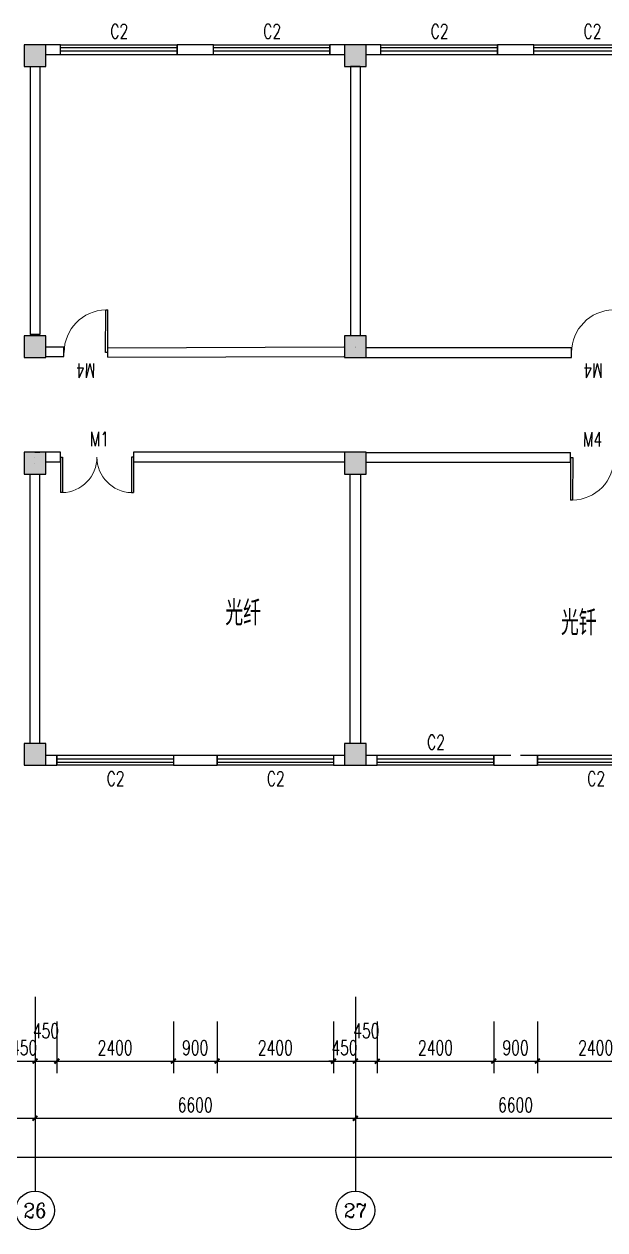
# Model space of a CAD drawing. Header units: millimetres. Extents: x 325 to 114631, y 449 to 32936.
# Drawn here: x 59400 to 71365, y 7336 to 32184 of the extents above; entities that cross this region are included whole.
import ezdxf
from ezdxf.enums import TextEntityAlignment as Align

# ---------------------------------------------------------------- set-up
doc = ezdxf.new("R2010")
doc.units = ezdxf.units.MM
for name, color, linetype in [('AXIS', 3, 'Continuous'), ('AXIS_TEXT', 7, 'Continuous'), ('COLUMN', 9, 'Continuous'), ('PUB_DIM', 3, 'Continuous'), ('PUB_TEXT', 7, 'Continuous'), ('WALL', 9, 'Continuous'), ('WINDOW', 4, 'Continuous'), ('WINDOW_TEXT', 7, 'Continuous')]:
    doc.layers.add(name, color=color, linetype=linetype)
doc.styles.add('_TCH_AXIS', font='COMPLEX', dxfattribs={"bigfont": 'GBCBIG'})
doc.styles.add('_TCH_DIM_T3', font='SIMPLEX', dxfattribs={"width": 0.705882, "bigfont": 'GBCBIG'})
doc.styles.add('_TCH_WINDOW', font='SIMPLEX', dxfattribs={"bigfont": 'GBCBIG'})
doc.styles.add('COMPLEX', font='COMPLEX')
doc.styles.get("Standard").update_dxf_attribs({"font": 'txt', "bigfont": 'gbcbig.shx'})
doc.dimstyles.new('_TCH_ARCH&&100', dxfattribs={"dimtxt": 297.5, "dimasz": 100, "dimexe": 250, "dimexo": 300, "dimgap": 126.25, "dimtad": 1, "dimdec": 0, "dimzin": 0, "dimdsep": 46, "dimtxsty": '_TCH_DIM_T3', "dimblk": 'ARCHTICK', "dimcen": 0.09, "dimclrt": 7, "dimazin": 2, "dimtfac": 1, "dimtdec": 0, "dimtix": 1, "dimtmove": 2, "dimatfit": 3, "dimfxl": 1, "dimtolj": 1, "dimtzin": 0, "dimarcsym": 0})

# ---------------------------------------------------------------- blocks, each defined once
blk = doc.blocks.new('_ArchTick')
at = {"color": 0, "linetype": 'ByBlock', "const_width": 0.4}
blk.add_lwpolyline([(-0.5, -0.5), (0.5, 0.5)], dxfattribs=at)
blk = doc.blocks.new('*D122')
at = {"layer": 'Defpoints', "color": 0}
for p in [(59175, 11929), (59625, 11929), (59625, 10813)]:
    blk.add_point(p, dxfattribs=at)
at = {"layer": 'PUB_DIM', "color": 0, "lineweight": -2}
for p, q in [((59175, 11629), (59175, 10563)), ((59625, 11629), (59625, 10563)), ((59175, 10813), (59075, 10813)), ((59175, 10813), (59625, 10813)), ((59625, 10813), (59725, 10813))]:
    blk.add_line(p, q, dxfattribs=at)
at = {"layer": 'PUB_DIM', "color": 0, "lineweight": -2, "xscale": 100, "yscale": 100, "zscale": 100}
blk.add_blockref('_ArchTick', (59175, 10813), dxfattribs=at)
at = {"layer": 'PUB_DIM', "color": 0, "lineweight": -2, "xscale": 100, "yscale": 100, "zscale": 100, "rotation": 180}
blk.add_blockref('_ArchTick', (59625, 10813), dxfattribs=at)
at = {"layer": 'PUB_DIM', "color": 7, "insert": (59400, 11088), "char_height": 297.5, "attachment_point": 5, "style": '_TCH_DIM_T3'}
blk.add_mtext('\\A1;450', dxfattribs=at)
blk = doc.blocks.new('*D123')
at = {"layer": 'Defpoints', "color": 0}
for p in [(59625, 11929), (60075, 11929), (60075, 10813)]:
    blk.add_point(p, dxfattribs=at)
at = {"layer": 'PUB_DIM', "color": 0, "lineweight": -2}
for p, q in [((59625, 11629), (59625, 10563)), ((60075, 11629), (60075, 10563)), ((59625, 10813), (60075, 10813))]:
    blk.add_line(p, q, dxfattribs=at)
at = {"layer": 'PUB_DIM', "color": 0, "lineweight": -2, "xscale": 100, "yscale": 100, "zscale": 100, "rotation": 180}
blk.add_blockref('_ArchTick', (59625, 10813), dxfattribs=at)
at = {"layer": 'PUB_DIM', "color": 0, "lineweight": -2, "xscale": 100, "yscale": 100, "zscale": 100}
blk.add_blockref('_ArchTick', (60075, 10813), dxfattribs=at)
at = {"layer": 'PUB_DIM', "color": 7, "insert": (59850, 11438), "char_height": 297.5, "attachment_point": 5, "style": '_TCH_DIM_T3'}
blk.add_mtext('\\A1;450', dxfattribs=at)
blk = doc.blocks.new('*D124')
at = {"layer": 'Defpoints', "color": 0}
for p in [(60075, 11929), (62475, 11929), (62475, 10813)]:
    blk.add_point(p, dxfattribs=at)
at = {"layer": 'PUB_DIM', "color": 0, "lineweight": -2}
for p, q in [((60075, 11629), (60075, 10563)), ((62475, 11629), (62475, 10563)), ((60075, 10813), (62475, 10813))]:
    blk.add_line(p, q, dxfattribs=at)
at = {"layer": 'PUB_DIM', "color": 0, "lineweight": -2, "xscale": 100, "yscale": 100, "zscale": 100, "rotation": 180}
blk.add_blockref('_ArchTick', (60075, 10813), dxfattribs=at)
at = {"layer": 'PUB_DIM', "color": 0, "lineweight": -2, "xscale": 100, "yscale": 100, "zscale": 100}
blk.add_blockref('_ArchTick', (62475, 10813), dxfattribs=at)
at = {"layer": 'PUB_DIM', "color": 7, "insert": (61275, 11088), "char_height": 297.5, "attachment_point": 5, "style": '_TCH_DIM_T3'}
blk.add_mtext('\\A1;2400', dxfattribs=at)
blk = doc.blocks.new('*D125')
at = {"layer": 'Defpoints', "color": 0}
for p in [(62475, 11929), (63375, 11929), (63375, 10813)]:
    blk.add_point(p, dxfattribs=at)
at = {"layer": 'PUB_DIM', "color": 0, "lineweight": -2}
for p, q in [((62475, 11629), (62475, 10563)), ((63375, 11629), (63375, 10563)), ((62475, 10813), (63375, 10813))]:
    blk.add_line(p, q, dxfattribs=at)
at = {"layer": 'PUB_DIM', "color": 0, "lineweight": -2, "xscale": 100, "yscale": 100, "zscale": 100, "rotation": 180}
blk.add_blockref('_ArchTick', (62475, 10813), dxfattribs=at)
at = {"layer": 'PUB_DIM', "color": 0, "lineweight": -2, "xscale": 100, "yscale": 100, "zscale": 100}
blk.add_blockref('_ArchTick', (63375, 10813), dxfattribs=at)
at = {"layer": 'PUB_DIM', "color": 7, "insert": (62925, 11088), "char_height": 297.5, "attachment_point": 5, "style": '_TCH_DIM_T3'}
blk.add_mtext('\\A1;900', dxfattribs=at)
blk = doc.blocks.new('*D126')
at = {"layer": 'Defpoints', "color": 0}
for p in [(63375, 11929), (65775, 11929), (65775, 10813)]:
    blk.add_point(p, dxfattribs=at)
at = {"layer": 'PUB_DIM', "color": 0, "lineweight": -2}
for p, q in [((63375, 11629), (63375, 10563)), ((65775, 11629), (65775, 10563)), ((63375, 10813), (65775, 10813))]:
    blk.add_line(p, q, dxfattribs=at)
at = {"layer": 'PUB_DIM', "color": 0, "lineweight": -2, "xscale": 100, "yscale": 100, "zscale": 100, "rotation": 180}
blk.add_blockref('_ArchTick', (63375, 10813), dxfattribs=at)
at = {"layer": 'PUB_DIM', "color": 0, "lineweight": -2, "xscale": 100, "yscale": 100, "zscale": 100}
blk.add_blockref('_ArchTick', (65775, 10813), dxfattribs=at)
at = {"layer": 'PUB_DIM', "color": 7, "insert": (64575, 11088), "char_height": 297.5, "attachment_point": 5, "style": '_TCH_DIM_T3'}
blk.add_mtext('\\A1;2400', dxfattribs=at)
blk = doc.blocks.new('*D127')
at = {"layer": 'Defpoints', "color": 0}
for p in [(65775, 11929), (66225, 11929), (66225, 10813)]:
    blk.add_point(p, dxfattribs=at)
at = {"layer": 'PUB_DIM', "color": 0, "lineweight": -2}
for p, q in [((65775, 11629), (65775, 10563)), ((66225, 11629), (66225, 10563)), ((65775, 10813), (65675, 10813)), ((65775, 10813), (66225, 10813)), ((66225, 10813), (66325, 10813))]:
    blk.add_line(p, q, dxfattribs=at)
at = {"layer": 'PUB_DIM', "color": 0, "lineweight": -2, "xscale": 100, "yscale": 100, "zscale": 100}
blk.add_blockref('_ArchTick', (65775, 10813), dxfattribs=at)
at = {"layer": 'PUB_DIM', "color": 0, "lineweight": -2, "xscale": 100, "yscale": 100, "zscale": 100, "rotation": 180}
blk.add_blockref('_ArchTick', (66225, 10813), dxfattribs=at)
at = {"layer": 'PUB_DIM', "color": 7, "insert": (66000, 11088), "char_height": 297.5, "attachment_point": 5, "style": '_TCH_DIM_T3'}
blk.add_mtext('\\A1;450', dxfattribs=at)
blk = doc.blocks.new('*D128')
at = {"layer": 'Defpoints', "color": 0}
for p in [(66225, 11929), (66675, 11929), (66675, 10813)]:
    blk.add_point(p, dxfattribs=at)
at = {"layer": 'PUB_DIM', "color": 0, "lineweight": -2}
for p, q in [((66225, 11629), (66225, 10563)), ((66675, 11629), (66675, 10563)), ((66225, 10813), (66675, 10813))]:
    blk.add_line(p, q, dxfattribs=at)
at = {"layer": 'PUB_DIM', "color": 0, "lineweight": -2, "xscale": 100, "yscale": 100, "zscale": 100, "rotation": 180}
blk.add_blockref('_ArchTick', (66225, 10813), dxfattribs=at)
at = {"layer": 'PUB_DIM', "color": 0, "lineweight": -2, "xscale": 100, "yscale": 100, "zscale": 100}
blk.add_blockref('_ArchTick', (66675, 10813), dxfattribs=at)
at = {"layer": 'PUB_DIM', "color": 7, "insert": (66450, 11438), "char_height": 297.5, "attachment_point": 5, "style": '_TCH_DIM_T3'}
blk.add_mtext('\\A1;450', dxfattribs=at)
blk = doc.blocks.new('*D129')
at = {"layer": 'Defpoints', "color": 0}
for p in [(66675, 11929), (69075, 11929), (69075, 10813)]:
    blk.add_point(p, dxfattribs=at)
at = {"layer": 'PUB_DIM', "color": 0, "lineweight": -2}
for p, q in [((66675, 11629), (66675, 10563)), ((69075, 11629), (69075, 10563)), ((66675, 10813), (69075, 10813))]:
    blk.add_line(p, q, dxfattribs=at)
at = {"layer": 'PUB_DIM', "color": 0, "lineweight": -2, "xscale": 100, "yscale": 100, "zscale": 100, "rotation": 180}
blk.add_blockref('_ArchTick', (66675, 10813), dxfattribs=at)
at = {"layer": 'PUB_DIM', "color": 0, "lineweight": -2, "xscale": 100, "yscale": 100, "zscale": 100}
blk.add_blockref('_ArchTick', (69075, 10813), dxfattribs=at)
at = {"layer": 'PUB_DIM', "color": 7, "insert": (67875, 11088), "char_height": 297.5, "attachment_point": 5, "style": '_TCH_DIM_T3'}
blk.add_mtext('\\A1;2400', dxfattribs=at)
blk = doc.blocks.new('*D130')
at = {"layer": 'Defpoints', "color": 0}
for p in [(69075, 11929), (69975, 11929), (69975, 10813)]:
    blk.add_point(p, dxfattribs=at)
at = {"layer": 'PUB_DIM', "color": 0, "lineweight": -2}
for p, q in [((69075, 11629), (69075, 10563)), ((69975, 11629), (69975, 10563)), ((69075, 10813), (69975, 10813))]:
    blk.add_line(p, q, dxfattribs=at)
at = {"layer": 'PUB_DIM', "color": 0, "lineweight": -2, "xscale": 100, "yscale": 100, "zscale": 100, "rotation": 180}
blk.add_blockref('_ArchTick', (69075, 10813), dxfattribs=at)
at = {"layer": 'PUB_DIM', "color": 0, "lineweight": -2, "xscale": 100, "yscale": 100, "zscale": 100}
blk.add_blockref('_ArchTick', (69975, 10813), dxfattribs=at)
at = {"layer": 'PUB_DIM', "color": 7, "insert": (69525, 11088), "char_height": 297.5, "attachment_point": 5, "style": '_TCH_DIM_T3'}
blk.add_mtext('\\A1;900', dxfattribs=at)
blk = doc.blocks.new('*D131')
at = {"layer": 'Defpoints', "color": 0}
for p in [(69975, 11929), (72375, 11929), (72375, 10813)]:
    blk.add_point(p, dxfattribs=at)
at = {"layer": 'PUB_DIM', "color": 0, "lineweight": -2}
for p, q in [((69975, 11629), (69975, 10563)), ((72375, 11629), (72375, 10563)), ((69975, 10813), (72375, 10813))]:
    blk.add_line(p, q, dxfattribs=at)
at = {"layer": 'PUB_DIM', "color": 0, "lineweight": -2, "xscale": 100, "yscale": 100, "zscale": 100, "rotation": 180}
blk.add_blockref('_ArchTick', (69975, 10813), dxfattribs=at)
at = {"layer": 'PUB_DIM', "color": 0, "lineweight": -2, "xscale": 100, "yscale": 100, "zscale": 100}
blk.add_blockref('_ArchTick', (72375, 10813), dxfattribs=at)
at = {"layer": 'PUB_DIM', "color": 7, "insert": (71175, 11088), "char_height": 297.5, "attachment_point": 5, "style": '_TCH_DIM_T3'}
blk.add_mtext('\\A1;2400', dxfattribs=at)
blk = doc.blocks.new('*D161')
at = {"layer": 'AXIS', "color": 0, "lineweight": -2}
for p, q in [((53025, 11836), (53025, 9386)), ((59625, 11836), (59625, 9386)), ((53025, 9636), (59625, 9636))]:
    blk.add_line(p, q, dxfattribs=at)
at = {"layer": 'Defpoints', "color": 0}
for p in [(53025, 12136), (59625, 12136), (59625, 9636)]:
    blk.add_point(p, dxfattribs=at)
at = {"layer": 'AXIS', "color": 0, "lineweight": -2, "xscale": 100, "yscale": 100, "zscale": 100, "rotation": 180}
blk.add_blockref('_ArchTick', (53025, 9636), dxfattribs=at)
at = {"layer": 'AXIS', "color": 0, "lineweight": -2, "xscale": 100, "yscale": 100, "zscale": 100}
blk.add_blockref('_ArchTick', (59625, 9636), dxfattribs=at)
at = {"layer": 'AXIS', "color": 7, "insert": (56325, 9911), "char_height": 297.5, "attachment_point": 5, "style": '_TCH_DIM_T3'}
blk.add_mtext('\\A1;6600', dxfattribs=at)
blk = doc.blocks.new('*D162')
at = {"layer": 'AXIS', "color": 0, "lineweight": -2}
for p, q in [((59625, 11836), (59625, 9386)), ((66225, 11836), (66225, 9386)), ((59625, 9636), (66225, 9636))]:
    blk.add_line(p, q, dxfattribs=at)
at = {"layer": 'Defpoints', "color": 0}
for p in [(59625, 12136), (66225, 12136), (66225, 9636)]:
    blk.add_point(p, dxfattribs=at)
at = {"layer": 'AXIS', "color": 0, "lineweight": -2, "xscale": 100, "yscale": 100, "zscale": 100, "rotation": 180}
blk.add_blockref('_ArchTick', (59625, 9636), dxfattribs=at)
at = {"layer": 'AXIS', "color": 0, "lineweight": -2, "xscale": 100, "yscale": 100, "zscale": 100}
blk.add_blockref('_ArchTick', (66225, 9636), dxfattribs=at)
at = {"layer": 'AXIS', "color": 7, "insert": (62925, 9911), "char_height": 297.5, "attachment_point": 5, "style": '_TCH_DIM_T3'}
blk.add_mtext('\\A1;6600', dxfattribs=at)
blk = doc.blocks.new('*D163')
at = {"layer": 'AXIS', "color": 0, "lineweight": -2}
for p, q in [((66225, 11836), (66225, 9386)), ((72825, 11836), (72825, 9386)), ((66225, 9636), (72825, 9636))]:
    blk.add_line(p, q, dxfattribs=at)
at = {"layer": 'Defpoints', "color": 0}
for p in [(66225, 12136), (72825, 12136), (72825, 9636)]:
    blk.add_point(p, dxfattribs=at)
at = {"layer": 'AXIS', "color": 0, "lineweight": -2, "xscale": 100, "yscale": 100, "zscale": 100, "rotation": 180}
blk.add_blockref('_ArchTick', (66225, 9636), dxfattribs=at)
at = {"layer": 'AXIS', "color": 0, "lineweight": -2, "xscale": 100, "yscale": 100, "zscale": 100}
blk.add_blockref('_ArchTick', (72825, 9636), dxfattribs=at)
at = {"layer": 'AXIS', "color": 7, "insert": (69525, 9911), "char_height": 297.5, "attachment_point": 5, "style": '_TCH_DIM_T3'}
blk.add_mtext('\\A1;6600', dxfattribs=at)
blk = doc.blocks.new('*D168')
at = {"layer": 'AXIS', "color": 0, "lineweight": -2}
for p, q in [((6125, 11836), (6125, 8586)), ((99225, 11836), (99225, 8586)), ((6125, 8836), (99225, 8836))]:
    blk.add_line(p, q, dxfattribs=at)
at = {"layer": 'Defpoints', "color": 0}
for p in [(6125, 12136), (99225, 12136), (99225, 8836)]:
    blk.add_point(p, dxfattribs=at)
at = {"layer": 'AXIS', "color": 0, "lineweight": -2, "xscale": 100, "yscale": 100, "zscale": 100, "rotation": 180}
blk.add_blockref('_ArchTick', (6125, 8836), dxfattribs=at)
at = {"layer": 'AXIS', "color": 0, "lineweight": -2, "xscale": 100, "yscale": 100, "zscale": 100}
blk.add_blockref('_ArchTick', (99225, 8836), dxfattribs=at)
at = {"layer": 'AXIS', "color": 7, "insert": (52675, 9111), "char_height": 297.5, "attachment_point": 5, "style": '_TCH_DIM_T3'}
blk.add_mtext('\\A1;93100', dxfattribs=at)
blk = doc.blocks.new('_FZHK')
blk.add_lwpolyline([(-0.5, -0.5), (0.5, -0.5), (0.5, 0.5), (-0.5, 0.5)], close=True)
blk = doc.blocks.new('_AXISO')
blk.add_circle((0, 0), 0.5)
at = {"layer": 'AXIS_TEXT', "style": 'COMPLEX', "width": 1.041667}
blk.add_attdef('A', text='', height=0.56, dxfattribs=at).set_placement((-0.25, -0.28), (0.25, -0.28), align=Align.FIT)
blk = doc.blocks.new('$DorLib2D$00000002')
for p, q in [((-0.5, 0), (-0.5, 0.4875)), ((-0.475, 0.4875), (-0.5, 0.4875)), ((-0.475, 0), (-0.475, 0.4875)), ((0.475, 0), (0.475, 0.4875)), ((0.475, 0.4875), (0.5, 0.4875)), ((0.5, 0), (0.5, 0.4875)), ((-0.5, 0), (-0.475, 0)), ((0.5, 0), (0.475, 0))]:
    blk.add_line(p, q)
at = {"lineweight": 13}
for centre, start, end in [((-0.4875, 0), 0, 88.53072), ((0.4875, 0), 91.46928, 180)]:
    blk.add_arc(centre, 0.4875, start, end, dxfattribs=at)
blk = doc.blocks.new('$TCHSYS$WIN2D')
for p, q in [((-0.5, 0.5), (0.5, 0.5)), ((-0.5, 0.5), (-0.5, -0.5)), ((0.5, 0.5), (0.5, -0.5)), ((0.5, 0.167), (-0.5, 0.167)), ((0.5, -0.167), (-0.5, -0.167)), ((-0.5, -0.5), (0.5, -0.5))]:
    blk.add_line(p, q)
blk = doc.blocks.new('$DorLib2D$00000001')
for p, q in [((0.45, 0.975), (0.5, 0.975)), ((0.45, 0), (0.45, 0.975)), ((0.5, 0), (0.5, 0.975)), ((0.5, 0), (0.45, 0))]:
    blk.add_line(p, q)
at = {"lineweight": 13}
blk.add_arc((0.475, 0), 0.975, 91.4693, 180, dxfattribs=at)

msp = doc.modelspace()

# ---------------------------------------------------------------- hatches: boundary and pattern name
h = msp.add_hatch(color=256)
h.paths.add_polyline_path([(59625.4, 31760.6), (59400.4, 31760.6), (59400.4, 31535.6), (59625.4, 31535.6)])
h.paths.add_polyline_path([(59625.4, 31535.6), (59850.4, 31535.6), (59850.4, 31760.6), (59625.4, 31760.6)])
h.paths.add_polyline_path([(59625.4, 31310.6), (59850.4, 31310.6), (59850.4, 31535.6), (59625.4, 31535.6)])
h.paths.add_polyline_path([(59625.4, 31535.6), (59400.4, 31535.6), (59400.4, 31310.6), (59625.4, 31310.6)])
h.paths.add_polyline_path([(59625.4, 25535.6), (59400.4, 25535.6), (59400.4, 25310.6), (59625.4, 25310.6)])
h.paths.add_polyline_path([(59625.4, 25535.6), (59625.4, 25310.6), (59850.4, 25310.6), (59850.4, 25535.6)])
h.paths.add_polyline_path([(59850.4, 25535.6), (59850.4, 25760.6), (59625.4, 25760.6), (59625.4, 25535.6)])
h.paths.add_polyline_path([(59625.4, 25760.6), (59400.4, 25760.6), (59400.4, 25535.6), (59625.4, 25535.6)])
h.paths.add_polyline_path([(59625.4, 17360.6), (59625.4, 16910.6), (59850.4, 16910.6), (59850.4, 17360.6)])
h.paths.add_polyline_path([(59400.4, 17360.6), (59400.4, 16910.6), (59625.4, 16910.6), (59625.4, 17360.6)])
h = msp.add_hatch(color=256)
h.paths.add_polyline_path([(66225.4, 31760.6), (66000.4, 31760.6), (66000.4, 31535.6), (66225.4, 31535.6)])
h.paths.add_polyline_path([(66225.4, 31535.6), (66450.4, 31535.6), (66450.4, 31760.6), (66225.4, 31760.6)])
h.paths.add_polyline_path([(66225.4, 31310.6), (66450.4, 31310.6), (66450.4, 31535.6), (66225.4, 31535.6)])
h.paths.add_polyline_path([(66225.4, 31535.6), (66000.4, 31535.6), (66000.4, 31310.6), (66225.4, 31310.6)])
h.paths.add_polyline_path([(66225.4, 25535.6), (66000.4, 25535.6), (66000.4, 25310.6), (66225.4, 25310.6)])
h.paths.add_polyline_path([(66225.4, 25535.6), (66225.4, 25310.6), (66450.4, 25310.6), (66450.4, 25535.6)])
h.paths.add_polyline_path([(66450.4, 25535.6), (66450.4, 25760.6), (66225.4, 25760.6), (66225.4, 25535.6)])
h.paths.add_polyline_path([(66225.4, 25760.6), (66000.4, 25760.6), (66000.4, 25535.6), (66225.4, 25535.6)])
h.paths.add_polyline_path([(66225.4, 17360.6), (66225.4, 16910.6), (66450.4, 16910.6), (66450.4, 17360.6)])
h.paths.add_polyline_path([(66000.4, 17360.6), (66000.4, 16910.6), (66225.4, 16910.6), (66225.4, 17360.6)])
h = msp.add_hatch(color=256)
h.paths.add_polyline_path([(59625.4, 23360.6), (59400.4, 23360.6), (59400.4, 23135.6), (59625.4, 23135.6)])
h.paths.add_polyline_path([(59850.4, 23360.6), (59625.4, 23360.6), (59625.4, 23135.6), (59850.4, 23135.6)])
h.paths.add_polyline_path([(59850.4, 23135.6), (59625.4, 23135.6), (59625.4, 22910.6), (59850.4, 22910.6)])
h.paths.add_polyline_path([(59625.4, 23135.6), (59400.4, 23135.6), (59400.4, 22910.6), (59625.4, 22910.6)])
h = msp.add_hatch(color=256)
h.paths.add_polyline_path([(66225.4, 23360.6), (66000.4, 23360.6), (66000.4, 23135.6), (66225.4, 23135.6)])
h.paths.add_polyline_path([(66450.4, 23360.6), (66225.4, 23360.6), (66225.4, 23135.6), (66450.4, 23135.6)])
h.paths.add_polyline_path([(66450.4, 23135.6), (66225.4, 23135.6), (66225.4, 22910.6), (66450.4, 22910.6)])
h.paths.add_polyline_path([(66225.4, 23135.6), (66000.4, 23135.6), (66000.4, 22910.6), (66225.4, 22910.6)])

# ---------------------------------------------------------------- linework, layer by layer
at = {"layer": 'AXIS'}
for p, q in [((59625.4, 12135.6), (59625.4, 8135.6)), ((66225.4, 12135.6), (66225.4, 8135.6))]:
    msp.add_line(p, q, dxfattribs=at)
at = {"layer": 'WALL'}
for p, q in [((60150.4, 31760.6), (59850.4, 31760.6)), ((59850.4, 31560.6), (60150.4, 31560.6)), ((60150.4, 31560.6), (60150.4, 31760.6)), ((62925.4, 31760.6), (62550.4, 31760.6)), ((62550.4, 31760.6), (62550.4, 31560.6)), ((62550.4, 31560.6), (62825.4, 31560.6)), ((62825.4, 31560.6), (63300.4, 31560.6)), ((63300.4, 31760.6), (62925.4, 31760.6)), ((63300.4, 31560.6), (63300.4, 31760.6)), ((66000.4, 31760.6), (65700.4, 31760.6)), ((65700.4, 31760.6), (65700.4, 31560.6)), ((65700.4, 31560.6), (66000.4, 31560.6)), ((66750.4, 31760.6), (66450.4, 31760.6)), ((66450.4, 31560.6), (66750.4, 31560.6)), ((66750.4, 31560.6), (66750.4, 31760.6)), ((69525.4, 31760.6), (69150.4, 31760.6)), ((69150.4, 31760.6), (69150.4, 31560.6)), ((69150.4, 31560.6), (69425.4, 31560.6)), ((69425.4, 31560.6), (69900.4, 31560.6)), ((69900.4, 31760.6), (69525.4, 31760.6)), ((69900.4, 31560.6), (69900.4, 31760.6)), ((66125.4, 31310.1), (66125.4, 25760.6)), ((66325.4, 31310.1), (66125.4, 31310.1)), ((66325.4, 31310.1), (66325.4, 25760.6)), ((59525.4, 31303.8), (59525.4, 25786.8)), ((59725.4, 31303.8), (59525.4, 31303.8)), ((59725.4, 31303.8), (59725.4, 25786.8)), ((59725.4, 25786.8), (59525.4, 25786.8)), ((59848.6, 25532.9), (60220.9, 25531.2)), ((60217.4, 25331.2), (60220.9, 25531.2)), ((61122, 25321.7), (61127.7, 25513.6)), ((61127.7, 25513.6), (65986.8, 25531.2)), ((66225.4, 25535.6, -450), (66225.4, 25535.6, -450)), ((66225.4, 25523.1, -450), (66225.4, 25523.1, -450)), ((66225.4, 25510.6, -450), (66225.4, 25510.6, -450)), ((66452.5, 25518.7), (70679, 25517)), ((70675.8, 25317), (70679, 25517)), ((59848.6, 25331.2), (60217.4, 25331.2)), ((61122, 25321.7), (65986.8, 25331.2)), ((66452.5, 25317), (70675.8, 25317)), ((59622.5, 23360.6), (59722.5, 23360.6)), ((59622.5, 23360.6, -450), (59622.5, 23360.6, -450)), ((59722.5, 23360.6), (59722.5, 23360.6)), ((60150.4, 23360.6), (59850.4, 23360.6)), ((60150.4, 23160.6), (60150.4, 23360.6)), ((66000.4, 23360.6), (61650.4, 23360.6)), ((61650.4, 23360.6), (61650.4, 23160.6)), ((59622.6, 23248.1, -450), (59622.6, 23248.1, -450)), ((59622.6, 23135.6, -450), (59622.6, 23135.6, -450)), ((59850.4, 23160.6), (60150.4, 23160.6)), ((61650.4, 23160.6), (66000.4, 23160.6)), ((66433.2, 23356.8), (70659.7, 23355)), ((66433.2, 23155), (70656.5, 23155)), ((70656.5, 23155), (70659.7, 23355)), ((59525.4, 17360.6), (59522.7, 22910.6)), ((59725.4, 17360.6), (59722.7, 22910.6)), ((66115.7, 17360.6), (66115.7, 22910.6)), ((66337.5, 17360.6), (66337.5, 22910.6)), ((60075.4, 17110.6), (59850.4, 17110.6)), ((59850.4, 16910.6), (60075.4, 16910.6)), ((60075.4, 16910.6), (60075.4, 17110.6)), ((63375.4, 17110.6), (62475.4, 17110.6)), ((62475.4, 17110.6), (62475.4, 16910.6)), ((62475.4, 16910.6), (63375.4, 16910.6)), ((63375.4, 16910.6), (63375.4, 17110.6)), ((66000.4, 17110.6), (65775.4, 17110.6)), ((65775.4, 17110.6), (65775.4, 16910.6)), ((65775.4, 16910.6), (66000.4, 16910.6)), ((66675.4, 17110.6), (66450.4, 17110.6)), ((66450.4, 16910.6), (66675.4, 16910.6)), ((66675.4, 16910.6), (66675.4, 17110.6)), ((69425.4, 17110.6), (69075.4, 17110.6)), ((69075.4, 17110.6), (69075.4, 16910.6)), ((69075.4, 16910.6), (69525.4, 16910.6)), ((69525.4, 16910.6), (69975.4, 16910.6)), ((69975.4, 17110.6), (69625.4, 17110.6)), ((69975.4, 16910.6), (69975.4, 17110.6))]:
    msp.add_line(p, q, dxfattribs=at)

# ---------------------------------------------------------------- block references
at = {"layer": 'AXIS'}
ref = msp.add_blockref('_AXISO', (59625.4, 7735.6), dxfattribs=dict(at, xscale=800, yscale=800, zscale=800))
ref.add_attrib('A', '26', dxfattribs={"layer": 'AXIS_TEXT', "height": 300.65, "style": '_TCH_AXIS', "width": 0.970588}).set_placement((59389.2, 7585.3), (59861.7, 7585.3), align=Align.FIT)
ref = msp.add_blockref('_AXISO', (66225.4, 7735.6), dxfattribs=dict(at, xscale=800, yscale=800, zscale=800))
ref.add_attrib('A', '27', dxfattribs={"layer": 'AXIS_TEXT', "height": 294.28, "style": '_TCH_AXIS'}).set_placement((65987.2, 7588.4), (66463.7, 7588.4), align=Align.FIT)
at = {"layer": 'COLUMN', "xscale": 450, "yscale": 450, "zscale": 450}
for p in [(59625.4, 31535.6), (66225.4, 31535.6), (59625.4, 25535.6), (66225.4, 25535.6), (59625.4, 23135.6), (66225.4, 23135.6), (59625.4, 17135.6), (66225.4, 17135.6)]:
    msp.add_blockref('_FZHK', p, dxfattribs=at)
at = {"layer": 'WINDOW'}
ref = msp.add_blockref('$TCHSYS$WIN2D', (61350.4, 31660.6), dxfattribs=dict(at, xscale=2400, yscale=-200, zscale=2400))
ref.add_attrib('A', 'C2', (61175.4, 31886.8), dxfattribs={"layer": 'WINDOW_TEXT', "height": 297.5, "style": '_TCH_WINDOW', "width": 0.705882})
ref = msp.add_blockref('$TCHSYS$WIN2D', (64500.4, 31660.6), dxfattribs=dict(at, xscale=2400, yscale=-200, zscale=2400))
ref.add_attrib('A', 'C2', (64325.4, 31886.8), dxfattribs={"layer": 'WINDOW_TEXT', "height": 297.5, "style": '_TCH_WINDOW', "width": 0.705882})
ref = msp.add_blockref('$TCHSYS$WIN2D', (67950.4, 31660.6), dxfattribs=dict(at, xscale=2400, yscale=-200, zscale=2400))
ref.add_attrib('A', 'C2', (67775.4, 31886.8), dxfattribs={"layer": 'WINDOW_TEXT', "height": 297.5, "style": '_TCH_WINDOW', "width": 0.705882})
ref = msp.add_blockref('$TCHSYS$WIN2D', (71100.4, 31660.6), dxfattribs=dict(at, xscale=2400, yscale=-200, zscale=2400))
ref.add_attrib('A', 'C2', (70925.4, 31886.8), dxfattribs={"layer": 'WINDOW_TEXT', "height": 297.5, "style": '_TCH_WINDOW', "width": 0.705882})
ref = msp.add_blockref('$DorLib2D$00000001', (60674.8, 25418.7), dxfattribs=dict(at, xscale=899.9999999999769, yscale=900, zscale=900, rotation=359.8699628273938))
ref.add_attrib('A', 'M4', (60869.3, 25192), dxfattribs={"layer": 'WINDOW_TEXT', "height": 297.5, "rotation": 179.86996, "style": '_TCH_WINDOW', "width": 0.705882})
ref = msp.add_blockref('$DorLib2D$00000001', (71127.7, 25418.7), dxfattribs=dict(at, xscale=899.9999999999769, yscale=900, zscale=900, rotation=359.8699628273938))
ref.add_attrib('A', 'M4', (71322.2, 25192), dxfattribs={"layer": 'WINDOW_TEXT', "height": 297.5, "rotation": 179.86996, "style": '_TCH_WINDOW', "width": 0.705882})
ref = msp.add_blockref('$DorLib2D$00000002', (60900.4, 23260.6), dxfattribs=dict(at, xscale=-1500, yscale=-1500, zscale=-1500))
ref.add_attrib('A', 'M1', (60755.4, 23486.8), dxfattribs={"layer": 'WINDOW_TEXT', "height": 297.5, "style": '_TCH_WINDOW', "width": 0.705882})
ref = msp.add_blockref('$DorLib2D$00000001', (71106.8, 23250.7), dxfattribs=dict(at, xscale=899.9999999999769, yscale=900, zscale=900, rotation=179.8699628273938))
ref.add_attrib('A', 'M4', (70912.3, 23477.4), dxfattribs={"layer": 'WINDOW_TEXT', "height": 297.5, "rotation": 359.86996, "style": '_TCH_WINDOW', "width": 0.705882})
ref = msp.add_blockref('$TCHSYS$WIN2D', (67875.4, 17010.6), dxfattribs=dict(at, xscale=2400, yscale=200, zscale=2400, rotation=180))
ref.add_attrib('A', 'C2', (67700.4, 17236.8), dxfattribs={"layer": 'WINDOW_TEXT', "height": 297.5, "style": '_TCH_WINDOW', "width": 0.705882})
ref = msp.add_blockref('$TCHSYS$WIN2D', (61275.4, 17010.6), dxfattribs=dict(at, xscale=2400, yscale=-200, zscale=2400, rotation=180))
ref.add_attrib('A', 'C2', (61100.4, 16486.8), dxfattribs={"layer": 'WINDOW_TEXT', "height": 297.5, "style": '_TCH_WINDOW', "width": 0.705882})
ref = msp.add_blockref('$TCHSYS$WIN2D', (64575.4, 17010.6), dxfattribs=dict(at, xscale=2400, yscale=-200, zscale=2400, rotation=180))
ref.add_attrib('A', 'C2', (64400.4, 16486.8), dxfattribs={"layer": 'WINDOW_TEXT', "height": 297.5, "style": '_TCH_WINDOW', "width": 0.705882})
ref = msp.add_blockref('$TCHSYS$WIN2D', (71175.4, 17010.6), dxfattribs=dict(at, xscale=2400, yscale=-200, zscale=2400, rotation=180))
ref.add_attrib('A', 'C2', (71000.4, 16486.8), dxfattribs={"layer": 'WINDOW_TEXT', "height": 297.5, "style": '_TCH_WINDOW', "width": 0.705882})

# ---------------------------------------------------------------- texts
at = {"layer": 'PUB_TEXT'}
for s, p in [('光纤', (63544.3, 19793.1)), ('光钎', (70459.9, 19590.9))]:
    msp.add_text(s, height=510.64, dxfattribs=at).set_placement(p)

# ---------------------------------------------------------------- dimensions: what is measured, and where the dimension line sits
at = {"layer": 'AXIS'}
for p1, p2, distance, text, picture, middle in [((6125.4, 12135.6), (99225.4, 12135.6), -3300, '93100', '*D168', (52675.4, 9110.6)), ((53025.4, 12135.6), (59625.4, 12135.6), -2500, '6600', '*D161', (56325.4, 9910.6)), ((59625.4, 12135.6), (66225.4, 12135.6), -2500, '6600', '*D162', (62925.4, 9910.6)), ((66225.4, 12135.6), (72825.4, 12135.6), -2500, '6600', '*D163', (69525.4, 9910.6))]:
    dim = msp.add_aligned_dim(p1=p1, p2=p2, distance=distance, text=text, dimstyle='_TCH_ARCH&&100', dxfattribs=at)
    dim.commit()
    dim.dimension.update_dxf_attribs({"geometry": picture, "text_midpoint": middle})
at = {"layer": 'PUB_DIM'}
for p1, p2, text, picture, middle in [((59175.4, 11929.5), (59625.4, 11929.5), '450', '*D122', (59400.4, 11087.6)), ((60075.4, 11929.5), (62475.4, 11929.5), '2400', '*D124', (61275.4, 11087.6)), ((62475.4, 11929.5), (63375.4, 11929.5), '900', '*D125', (62925.4, 11087.6)), ((63375.4, 11929.5), (65775.4, 11929.5), '2400', '*D126', (64575.4, 11087.6)), ((65775.4, 11929.5), (66225.4, 11929.5), '450', '*D127', (66000.4, 11087.6)), ((66675.4, 11929.5), (69075.4, 11929.5), '2400', '*D129', (67875.4, 11087.6)), ((69075.4, 11929.5), (69975.4, 11929.5), '900', '*D130', (69525.4, 11087.6)), ((69975.4, 11929.5), (72375.4, 11929.5), '2400', '*D131', (71175.4, 11087.6))]:
    dim = msp.add_aligned_dim(p1=p1, p2=p2, distance=-1116.8, text=text, dimstyle='_TCH_ARCH&&100', dxfattribs=at)
    dim.commit()
    dim.dimension.update_dxf_attribs({"geometry": picture, "text_midpoint": middle})
for base, p1, p2, picture, middle in [((60075.4, 10812.6), (59625.4, 11929.5), (60075.4, 11929.5), '*D123', (59850.4, 11437.6)), ((66675.4, 10812.6), (66225.4, 11929.5), (66675.4, 11929.5), '*D128', (66450.4, 11437.6))]:
    dim = msp.add_linear_dim(base=base, p1=p1, p2=p2, angle=0, text='450', dimstyle='_TCH_ARCH&&100', dxfattribs=at)
    dim.commit()
    dim.dimension.update_dxf_attribs({"geometry": picture, "text_midpoint": middle, "dimtype": 161})

doc.saveas('drawing.dxf')
